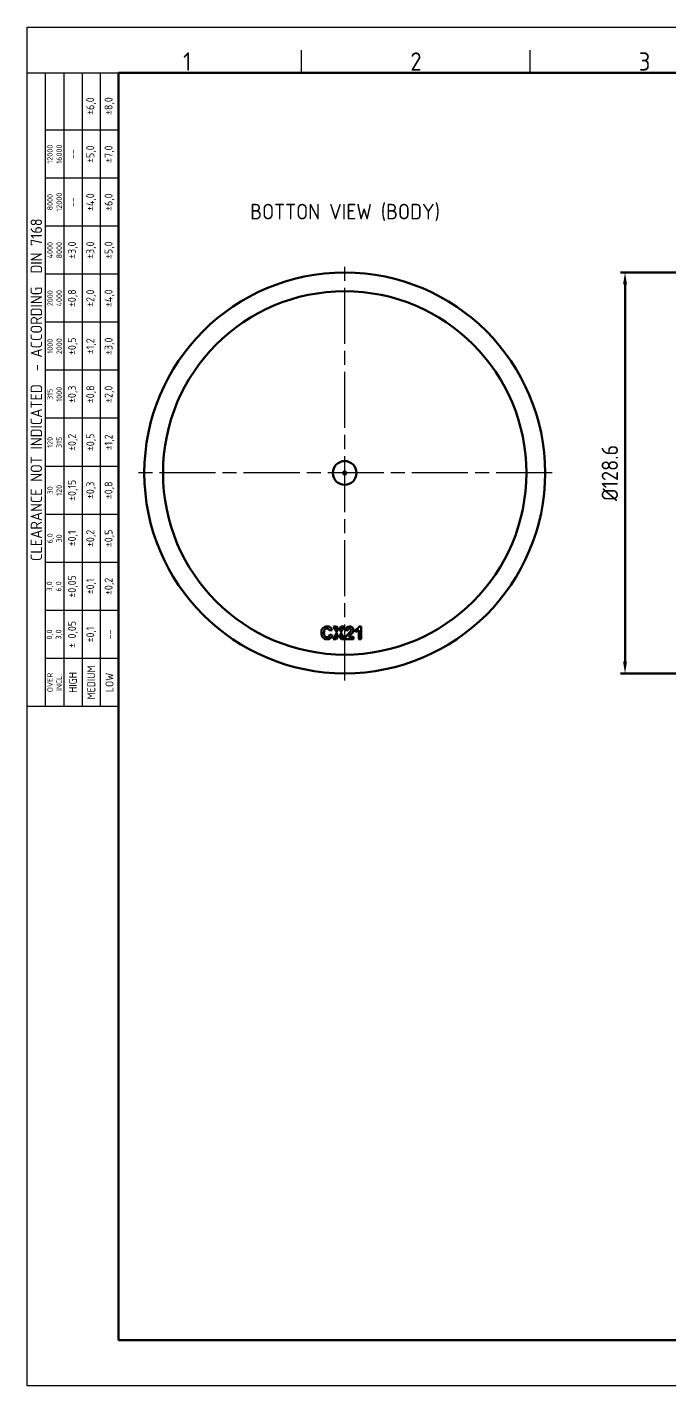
# Model space of a CAD drawing. Extents: x 0 to 616, y 0 to 436.
# Drawn here: x 0 to 206.2, y 0 to 435.9 of the extents above; entities that cross this region are included whole.
import ezdxf
from ezdxf.enums import TextEntityAlignment as Align

# ---------------------------------------------------------------- set-up
doc = ezdxf.new("R2010")
doc.units = 0
doc.header["$LTSCALE"] = 1.5
doc.linetypes.add('AM_ISO08W050', pattern=[18, 12, -1.5, 3, -1.5])
doc.layers.get('0').update_dxf_attribs({"linetype": 'CONTINUOUS'})
doc.layers.get('Defpoints').update_dxf_attribs({"linetype": 'CONTINUOUS'})
for name, color, linetype, lineweight in [('AM_0', 7, 'CONTINUOUS', 50), ('AM_7', 4, 'AM_ISO08W050', 25), ('AM_BOR', 7, 'CONTINUOUS', 50)]:
    doc.layers.add(name, color=color, linetype=linetype, lineweight=lineweight)
doc.styles.add('ACISOTS', font='isocp.shx', dxfattribs={"height": 1})
doc.styles.get("Standard").update_dxf_attribs({"font": 'ISOCP.SHX'})
doc.dimstyles.new('AM_ISO', dxfattribs={"dimtxt": 3.5, "dimasz": 2.5, "dimexe": 1, "dimexo": 1, "dimgap": 1.5, "dimtad": 1, "dimdsep": 46, "dimtxsty": 'Standard', "dimcen": 0, "dimclrd": 256, "dimclre": 256, "dimclrt": 2, "dimadec": 0, "dimazin": 2, "dimtp": 0.1, "dimtm": 0.1, "dimtfac": 0.71, "dimtdec": 3, "dimtmove": 0, "dimatfit": 3, "dimfxl": 1, "dimlwd": -1, "dimlwe": -1, "dimarcsym": 0})

# ---------------------------------------------------------------- blocks, each defined once
blk = doc.blocks.new('A3 ZTL')
for p, q in [((19.57, 280.82), (19.57, 9.78)), ((401.17, 280.82), (19.57, 280.82)), ((19.57, 9.78), (401.17, 9.78))]:
    blk.add_line(p, q)
at = {"layer": 'AM_BOR', "color": 135, "lineweight": 25}
for p, q in [((0, 0), (0, 290.61)), ((0, 290.61), (410.96, 290.61)), ((58.71, 280.82), (58.71, 285.71)), ((107.63, 280.82), (107.63, 285.71)), ((3.91, 145.3), (3.91, 280.82)), ((7.83, 280.82), (7.83, 145.3)), ((11.74, 280.82), (11.74, 145.3)), ((15.66, 145.3), (15.66, 280.82)), ((19.57, 268.59), (3.91, 268.59)), ((19.57, 258.32), (3.91, 258.32)), ((19.57, 248.04), (3.91, 248.04)), ((19.57, 237.77), (3.91, 237.77)), ((19.57, 227.5), (3.91, 227.5)), ((19.57, 217.22), (3.91, 217.22)), ((19.57, 206.95), (3.91, 206.95)), ((19.57, 196.67), (3.91, 196.67)), ((19.57, 186.4), (3.91, 186.4)), ((19.57, 176.13), (3.91, 176.13)), ((19.57, 165.85), (3.91, 165.85)), ((19.57, 155.58), (3.91, 155.58)), ((410.96, 0), (0, 0))]:
    blk.add_line(p, q, dxfattribs=at)
blk.add_lwpolyline([(19.57, 145.3), (0, 145.3), (0, 280.82), (19.57, 280.82)], close=True, dxfattribs=at)
at = {"layer": 'AM_BOR', "color": 135, "lineweight": 25, "style": 'ACISOTS'}
for s, p in [('1', (34.25, 283.27)), ('2', (83.17, 283.27)), ('3', (132.09, 283.27))]:
    blk.add_text(s, height=3.91, dxfattribs=at).set_placement(p, align=Align.MIDDLE)
at = {"layer": 'AM_BOR', "color": 135, "lineweight": 25, "attachment_point": 5, "rotation": 90}
for s, insert, char_height, width in [('±6,0', (13.7, 273.73), 1.712, 10.274), ('±8,0', (17.61, 273.73), 1.712, 10.274), ('12000\\P16000', (5.87, 263.45), 1.174, 10.274), ('±5,0', (13.7, 263.45), 1.712, 10.274), ('±7,0', (17.61, 263.45), 1.712, 10.274), ('--', (9.78, 263.45), 1.712, 10.274), ('8000\\P12000', (5.87, 253.18), 1.174, 10.274), ('--', (9.78, 253.18), 1.712, 10.274), ('±4,0', (13.7, 253.18), 1.712, 10.274), ('±6,0', (17.61, 253.18), 1.712, 10.274), ('{\\Fisocp.shx|c0;CLEARANCE NOT INDICATED  - ACCORDING  DIN 7168}', (1.96, 213.06), 2.4462, 135.5186), ('4000\\P8000', (5.87, 242.91), 1.174, 10.274), ('±3,0', (9.78, 242.91), 1.712, 10.274), ('±3,0', (13.7, 242.91), 1.712, 10.274), ('±5,0', (17.61, 242.91), 1.712, 10.274), ('2000\\P4000', (5.87, 232.63), 1.174, 10.274), ('±0,8', (9.78, 232.63), 1.712, 10.274), ('±2,0', (13.7, 232.63), 1.712, 10.274), ('±4,0', (17.61, 232.63), 1.712, 10.274), ('±0,5', (9.78, 222.36), 1.712, 10.274), ('±1,2', (13.7, 222.36), 1.712, 10.274), ('±3,0', (17.61, 222.36), 1.712, 10.274), ('1000\\P2000', (5.87, 222.36), 1.174, 10.274), ('315\\P1000', (5.87, 212.08), 1.174, 10.274), ('±0,3', (9.78, 212.08), 1.712, 10.274), ('±0,8', (13.7, 212.08), 1.712, 10.274), ('±2,0', (17.61, 212.08), 1.712, 10.274), ('±0,2', (9.78, 201.81), 1.712, 10.274), ('±0,5', (13.7, 201.81), 1.712, 10.274), ('120\\P315', (5.87, 201.81), 1.174, 10.274), ('±1,2', (17.61, 201.81), 1.712, 10.274), ('30\\P120', (5.87, 191.54), 1.174, 10.274), ('±0,15', (9.78, 191.54), 1.712, 10.274), ('±0,3', (13.7, 191.54), 1.712, 10.274), ('±0,8', (17.61, 191.54), 1.712, 10.274), ('6,0\\P30', (5.87, 181.26), 1.174, 10.274), ('±0,1', (9.78, 181.26), 1.712, 10.274), ('±0,2', (13.7, 181.26), 1.712, 10.274), ('±0,5', (17.61, 181.26), 1.712, 10.274), ('3,0\\P6,0', (5.87, 170.99), 1.174, 10.274), ('±0,05', (9.78, 170.99), 1.712, 10.274), ('±0,1', (13.7, 170.99), 1.712, 10.274), ('±0,2', (17.61, 170.99), 1.712, 10.274), ('± 0,05', (9.78, 160.71), 1.712, 10.274), ('0,0\\P3,0', (5.87, 160.71), 1.174, 10.274), ('\\pt4.69206;±0,1', (13.7, 160.71), 1.7123, 10.274), ('--', (17.61, 160.71), 1.712, 10.274), ('{\\Fisocp.shx|c0;OVER\\PINCL.}', (5.87, 150.44), 1.1742, 10.274), ('HIGH', (9.78, 150.44), 1.712, 10.274), ('MEDIUM', (13.7, 150.44), 1.712, 10.274), ('LOW', (17.61, 150.44), 1.712, 10.274)]:
    blk.add_mtext(s, dxfattribs=dict(at, insert=insert, char_height=char_height, width=width))
blk = doc.blocks.new('*D34')
at = {"layer": 'AM_0', "transparency": 16777216}
for p, q in [((270.25, 357.18), (190.35, 357.18)), ((191.85, 353.43), (191.85, 232.33)), ((270.15, 228.58), (190.35, 228.58))]:
    blk.add_line(p, q, dxfattribs=at)
for points in [[(191.22, 353.43), (192.47, 353.43), (191.85, 357.18)], [(191.22, 232.33), (192.47, 232.33), (191.85, 228.58)]]:
    blk.add_solid(points, dxfattribs=at)
at = {"layer": 'Defpoints', "color": 0, "transparency": 16777216}
for p in [(271.75, 357.18), (191.85, 228.58), (271.65, 228.58)]:
    blk.add_point(p, dxfattribs=at)
at = {"layer": 'AM_0', "color": 3, "transparency": 16777216, "insert": (186.97, 292.88), "char_height": 5.25, "attachment_point": 5, "rotation": 90}
blk.add_mtext('%%C128.6', dxfattribs=at)

msp = doc.modelspace()

# ---------------------------------------------------------------- linework, layer by layer
at = {"layer": 'AM_0'}
for radius in [64.3, 58.3, 3.809, 0.5]:
    msp.add_circle((101.891, 292.885), radius, dxfattribs=at)
at = {"layer": 'AM_0', "color": 7}
for points, knots in [([(94.917, 240.072), (94.577, 240.434), (94.406, 240.928), (94.406, 241.555), (94.406, 241.555), (94.406, 242.218), (94.578, 242.733), (94.92, 243.1)], [0.22222222, 0.22222222, 0.22222222, 0.22222222, 0.27777778, 0.27777778, 0.27777778, 0.30555556, 0.33333333, 0.33333333, 0.33333333, 0.33333333]), ([(97.28, 239.847), (97.002, 239.636), (96.649, 239.531), (96.222, 239.531), (96.222, 239.531), (95.693, 239.531), (95.258, 239.712), (94.917, 240.072)], [0.11111111, 0.11111111, 0.11111111, 0.11111111, 0.16666667, 0.16666667, 0.16666667, 0.19444444, 0.22222222, 0.22222222, 0.22222222, 0.22222222]), ([(94.92, 243.1), (95.262, 243.466), (95.712, 243.65), (96.271, 243.65), (96.271, 243.65), (96.758, 243.65), (97.154, 243.506), (97.458, 243.218)], [0.33333333, 0.33333333, 0.33333333, 0.33333333, 0.38888889, 0.38888889, 0.38888889, 0.41666667, 0.44444444, 0.44444444, 0.44444444, 0.44444444]), ([(95.511, 242.644), (95.327, 242.433), (95.235, 242.09), (95.235, 241.615), (95.235, 241.615), (95.235, 241.111), (95.325, 240.752), (95.507, 240.539)], [0.72222222, 0.72222222, 0.72222222, 0.72222222, 0.77777778, 0.77777778, 0.77777778, 0.80555556, 0.83333333, 0.83333333, 0.83333333, 0.83333333]), ([(95.507, 240.539), (95.688, 240.325), (95.924, 240.218), (96.213, 240.218), (96.213, 240.218), (96.427, 240.218), (96.611, 240.286), (96.765, 240.422)], [0.83333333, 0.83333333, 0.83333333, 0.83333333, 0.88888889, 0.88888889, 0.88888889, 0.91666667, 0.94444444, 0.94444444, 0.94444444, 0.94444444]), ([(96.774, 242.784), (96.625, 242.903), (96.443, 242.963), (96.23, 242.963), (96.23, 242.963), (95.935, 242.963), (95.695, 242.857), (95.511, 242.644)], [0.61111111, 0.61111111, 0.61111111, 0.61111111, 0.66666667, 0.66666667, 0.66666667, 0.69444444, 0.72222222, 0.72222222, 0.72222222, 0.72222222]), ([(102.529, 243.324), (102.768, 243.507), (103.067, 243.599), (103.426, 243.599), (103.426, 243.599), (103.819, 243.599), (104.128, 243.492), (104.352, 243.281)], [0.571428571, 0.571428571, 0.571428571, 0.571428571, 0.619047619, 0.619047619, 0.619047619, 0.642857143, 0.666666667, 0.666666667, 0.666666667, 0.666666667]), ([(103.786, 242.828), (103.694, 242.92), (103.568, 242.965), (103.406, 242.965), (103.406, 242.965), (103.247, 242.965), (103.12, 242.917), (103.026, 242.822)], [0.333333333, 0.333333333, 0.333333333, 0.333333333, 0.380952381, 0.380952381, 0.380952381, 0.404761905, 0.428571429, 0.428571429, 0.428571429, 0.428571429]), ([(103.765, 241.968), (103.87, 242.126), (103.923, 242.282), (103.923, 242.436), (103.923, 242.436), (103.923, 242.606), (103.877, 242.736), (103.786, 242.828)], [0.238095238, 0.238095238, 0.238095238, 0.238095238, 0.285714286, 0.285714286, 0.285714286, 0.30952381, 0.333333333, 0.333333333, 0.333333333, 0.333333333]), ([(104.352, 243.281), (104.577, 243.068), (104.689, 242.805), (104.689, 242.49), (104.689, 242.49), (104.689, 242.311), (104.656, 242.14), (104.592, 241.978)], [0.666666667, 0.666666667, 0.666666667, 0.666666667, 0.714285714, 0.714285714, 0.714285714, 0.738095238, 0.761904762, 0.761904762, 0.761904762, 0.761904762])]:
    msp.add_open_spline(points, degree=3, knots=knots, dxfattribs=at)
for points in [[(96.765, 240.422), (96.919, 240.558), (97.029, 240.772), (97.097, 241.063)], [(97.069, 242.294), (97.023, 242.501), (96.925, 242.664), (96.774, 242.784)], [(97.866, 242.484), (97.866, 242.484), (97.069, 242.294), (97.069, 242.294)], [(97.097, 241.063), (97.097, 241.063), (97.876, 240.816), (97.876, 240.816)], [(97.876, 240.816), (97.757, 240.381), (97.558, 240.058), (97.28, 239.847)], [(97.458, 243.218), (97.64, 243.048), (97.775, 242.803), (97.866, 242.484)], [(98.162, 239.598), (98.162, 239.598), (99.523, 241.677), (99.523, 241.677)], [(99.523, 241.677), (99.523, 241.677), (98.29, 243.582), (98.29, 243.582)], [(98.29, 243.582), (98.29, 243.582), (99.229, 243.582), (99.229, 243.582)], [(100.012, 240.976), (100.012, 240.976), (99.126, 239.598), (99.126, 239.598)], [(99.229, 243.582), (99.229, 243.582), (100.029, 242.302), (100.029, 242.302)], [(100.895, 239.598), (100.895, 239.598), (100.012, 240.976), (100.012, 240.976)], [(100.029, 242.302), (100.029, 242.302), (100.811, 243.582), (100.811, 243.582)], [(101.743, 243.582), (101.743, 243.582), (100.504, 241.647), (100.504, 241.647)], [(100.504, 241.647), (100.504, 241.647), (101.866, 239.598), (101.866, 239.598)], [(100.811, 243.582), (100.811, 243.582), (101.743, 243.582), (101.743, 243.582)], [(102.012, 239.598), (102.042, 239.866), (102.128, 240.121), (102.274, 240.361)], [(102.102, 242.419), (102.147, 242.839), (102.289, 243.141), (102.529, 243.324)], [(102.863, 242.343), (102.863, 242.343), (102.102, 242.419), (102.102, 242.419)], [(102.274, 240.361), (102.418, 240.601), (102.705, 240.919), (103.132, 241.316)], [(103.026, 242.822), (102.932, 242.725), (102.877, 242.566), (102.863, 242.343)], [(103.132, 241.316), (103.477, 241.636), (103.687, 241.854), (103.765, 241.968)], [(103.329, 240.519), (103.265, 240.447), (103.212, 240.377), (103.172, 240.308)], [(103.172, 240.308), (103.172, 240.308), (104.689, 240.308), (104.689, 240.308)], [(103.787, 240.96), (103.546, 240.739), (103.393, 240.592), (103.329, 240.519)], [(104.287, 241.468), (104.195, 241.351), (104.028, 241.181), (103.787, 240.96)], [(104.592, 241.978), (104.528, 241.815), (104.426, 241.646), (104.287, 241.468)], [(104.689, 240.308), (104.689, 240.308), (104.689, 239.598), (104.689, 239.598)], [(105.41, 242.591), (105.608, 242.656), (105.825, 242.779), (106.059, 242.961)], [(105.41, 241.898), (105.41, 241.898), (105.41, 242.591), (105.41, 242.591)], [(106.396, 242.477), (106.116, 242.215), (105.788, 242.022), (105.41, 241.898)], [(106.059, 242.961), (106.293, 243.143), (106.453, 243.356), (106.539, 243.599)], [(106.396, 239.598), (106.396, 239.598), (106.396, 242.477), (106.396, 242.477)], [(106.539, 243.599), (106.539, 243.599), (107.159, 243.599), (107.159, 243.599)], [(107.159, 243.599), (107.159, 243.599), (107.159, 239.598), (107.159, 239.598)], [(99.126, 239.598), (99.126, 239.598), (98.162, 239.598), (98.162, 239.598)], [(101.866, 239.598), (101.866, 239.598), (100.895, 239.598), (100.895, 239.598)], [(104.689, 239.598), (104.689, 239.598), (102.012, 239.598), (102.012, 239.598)], [(107.159, 239.598), (107.159, 239.598), (106.396, 239.598), (106.396, 239.598)]]:
    msp.add_open_spline(points, degree=3, dxfattribs=at)
at = {"layer": 'AM_7'}
for p, q in [((101.891, 226.317), (101.891, 359.453)), ((168.459, 292.885), (35.323, 292.885))]:
    msp.add_line(p, q, dxfattribs=at)

# ---------------------------------------------------------------- block references
at = {"layer": 'AM_0', "lineweight": 0, "xscale": 1.5, "yscale": 1.5, "zscale": 1.5}
msp.add_blockref('A3 ZTL', (0, 0), dxfattribs=at)

# ---------------------------------------------------------------- texts
at = {"layer": 'AM_0'}
msp.add_text('BOTTON VIEW (BODY)', height=5, dxfattribs=at).set_placement((71.554, 374.232))

# ---------------------------------------------------------------- dimensions: what is measured, and where the dimension line sits
dim = msp.add_linear_dim(base=(191.848, 228.585), p1=(271.753, 357.185), p2=(271.646, 228.585), angle=90, text='%%C128.6', dimstyle='AM_ISO', override={"dimscale": 1.5, "dimclrt": 3, "dimadec": 2, "dimtp": 0, "dimtm": 0.12, "dimtdec": 2}, dxfattribs=at)
dim.commit()
dim.dimension.update_dxf_attribs({"geometry": '*D34', "text_midpoint": (186.972, 292.885)})

doc.saveas('drawing.dxf')
